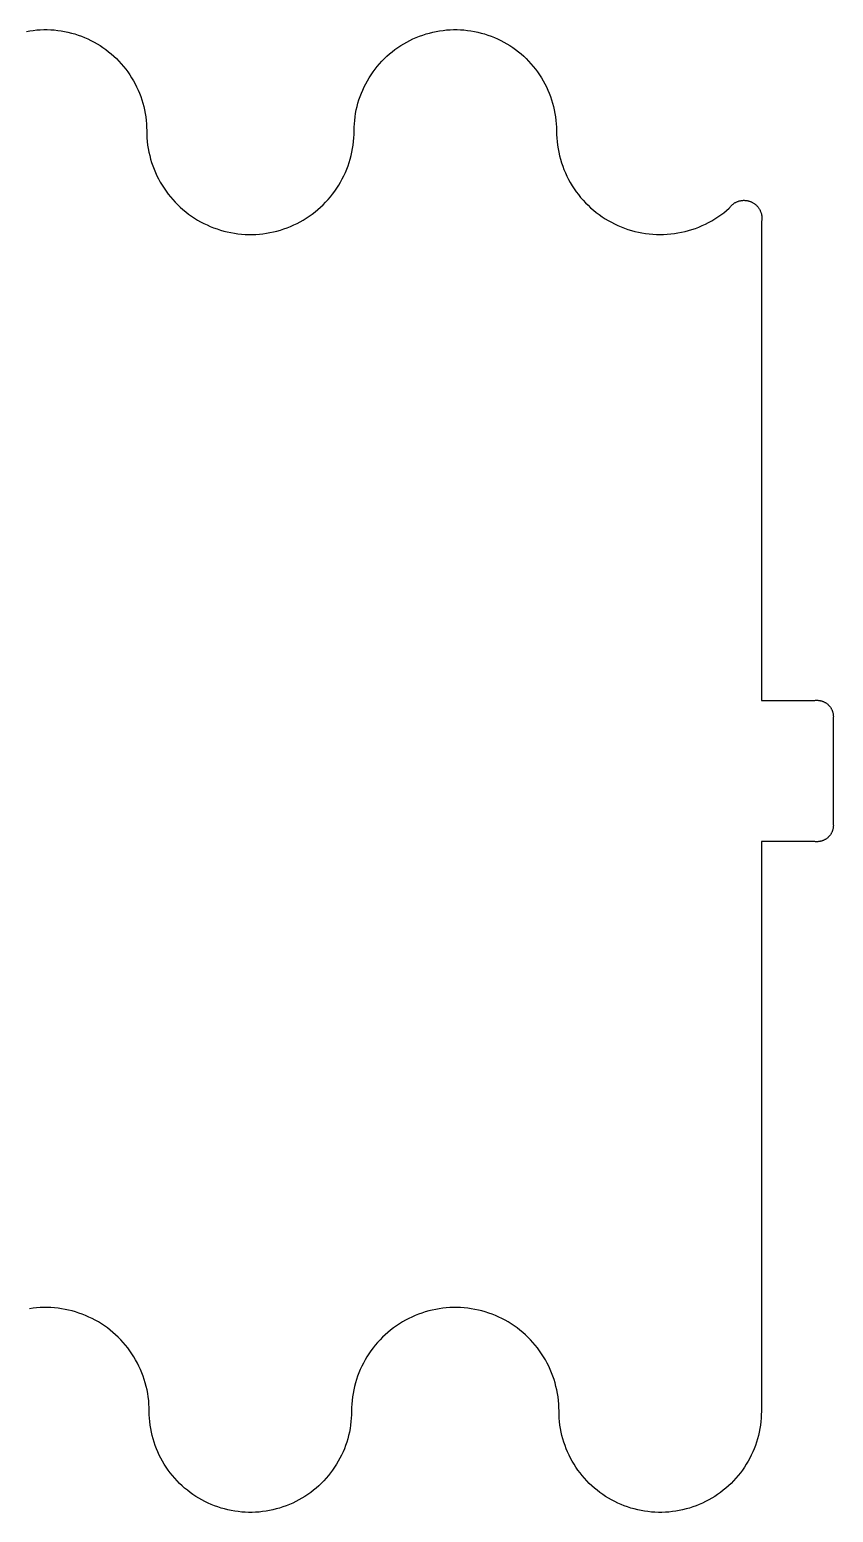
# Model space of a CAD drawing. Header units: millimetres. Extents: x -0.4 to 62.4, y 3.5 to 32.5.
# Drawn here: x 46.69 to 62.38, y 3.53 to 32.47 of the extents above; entities that cross this region are included whole.
import ezdxf

# ---------------------------------------------------------------- set-up
doc = ezdxf.new("R2010")
doc.units = ezdxf.units.MM
doc.layers.add('Layer 01', color=12, linetype='Continuous', true_color=0xc80000)

msp = doc.modelspace()

# ---------------------------------------------------------------- linework, layer by layer
at = {"layer": 'Layer 01'}
for p, q in [((46.627, 32.44, 169), (46.694, 32.451, 169)), ((46.694, 32.451, 169), (46.762, 32.461, 169)), ((46.762, 32.461, 169), (46.83, 32.468, 169)), ((46.83, 32.468, 169), (46.898, 32.472, 169)), ((46.898, 32.472, 169), (46.966, 32.475, 169)), ((46.966, 32.475, 169), (47.034, 32.475, 169)), ((47.034, 32.475, 169), (47.102, 32.472, 169)), ((47.102, 32.472, 169), (47.17, 32.468, 169)), ((47.17, 32.468, 169), (47.238, 32.461, 169)), ((47.238, 32.461, 169), (47.306, 32.451, 169)), ((47.306, 32.451, 169), (47.373, 32.44, 169)), ((47.373, 32.44, 169), (47.439, 32.425, 169)), ((47.439, 32.425, 169), (47.506, 32.409, 169)), ((54.494, 32.409, 169), (54.561, 32.425, 169)), ((54.561, 32.425, 169), (54.627, 32.44, 169)), ((54.627, 32.44, 169), (54.694, 32.451, 169)), ((54.694, 32.451, 169), (54.762, 32.461, 169)), ((54.762, 32.461, 169), (54.83, 32.468, 169)), ((54.83, 32.468, 169), (54.898, 32.472, 169)), ((54.898, 32.472, 169), (54.966, 32.475, 169)), ((54.966, 32.475, 169), (55.034, 32.475, 169)), ((55.034, 32.475, 169), (55.102, 32.472, 169)), ((55.102, 32.472, 169), (55.17, 32.468, 169)), ((55.17, 32.468, 169), (55.238, 32.461, 169)), ((55.238, 32.461, 169), (55.306, 32.451, 169)), ((55.306, 32.451, 169), (55.373, 32.44, 169)), ((55.373, 32.44, 169), (55.439, 32.425, 169)), ((55.439, 32.425, 169), (55.506, 32.409, 169)), ((47.506, 32.409, 169), (47.571, 32.391, 169)), ((47.571, 32.391, 169), (47.636, 32.37, 169)), ((47.636, 32.37, 169), (47.7, 32.347, 169)), ((47.7, 32.347, 169), (47.764, 32.321, 169)), ((47.764, 32.321, 169), (47.826, 32.294, 169)), ((47.826, 32.294, 169), (47.888, 32.264, 169)), ((47.888, 32.264, 169), (47.948, 32.233, 169)), ((47.948, 32.233, 169), (48.007, 32.199, 169)), ((48.007, 32.199, 169), (48.065, 32.163, 169)), ((48.065, 32.163, 169), (48.122, 32.125, 169)), ((53.878, 32.125, 169), (53.935, 32.163, 169)), ((53.935, 32.163, 169), (53.993, 32.199, 169)), ((53.993, 32.199, 169), (54.052, 32.233, 169)), ((54.052, 32.233, 169), (54.112, 32.264, 169)), ((54.112, 32.264, 169), (54.174, 32.294, 169)), ((54.174, 32.294, 169), (54.236, 32.321, 169)), ((54.236, 32.321, 169), (54.3, 32.347, 169)), ((54.3, 32.347, 169), (54.364, 32.37, 169)), ((54.364, 32.37, 169), (54.429, 32.391, 169)), ((54.429, 32.391, 169), (54.494, 32.409, 169)), ((55.506, 32.409, 169), (55.571, 32.391, 169)), ((55.571, 32.391, 169), (55.636, 32.37, 169)), ((55.636, 32.37, 169), (55.7, 32.347, 169)), ((55.7, 32.347, 169), (55.764, 32.321, 169)), ((55.764, 32.321, 169), (55.826, 32.294, 169)), ((55.826, 32.294, 169), (55.888, 32.264, 169)), ((55.888, 32.264, 169), (55.948, 32.233, 169)), ((55.948, 32.233, 169), (56.007, 32.199, 169)), ((56.007, 32.199, 169), (56.065, 32.163, 169)), ((56.065, 32.163, 169), (56.122, 32.125, 169)), ((48.122, 32.125, 169), (48.177, 32.086, 169)), ((48.177, 32.086, 169), (48.231, 32.044, 169)), ((48.231, 32.044, 169), (48.284, 32.001, 169)), ((48.284, 32.001, 169), (48.335, 31.955, 169)), ((48.335, 31.955, 169), (48.384, 31.909, 169)), ((48.384, 31.909, 169), (48.432, 31.86, 169)), ((48.432, 31.86, 169), (48.478, 31.81, 169)), ((53.522, 31.81, 169), (53.568, 31.86, 169)), ((53.568, 31.86, 169), (53.616, 31.909, 169)), ((53.616, 31.909, 169), (53.665, 31.955, 169)), ((53.665, 31.955, 169), (53.716, 32.001, 169)), ((53.716, 32.001, 169), (53.769, 32.044, 169)), ((53.769, 32.044, 169), (53.823, 32.086, 169)), ((53.823, 32.086, 169), (53.878, 32.125, 169)), ((56.122, 32.125, 169), (56.177, 32.086, 169)), ((56.177, 32.086, 169), (56.231, 32.044, 169)), ((56.231, 32.044, 169), (56.284, 32.001, 169)), ((56.284, 32.001, 169), (56.335, 31.955, 169)), ((56.335, 31.955, 169), (56.384, 31.909, 169)), ((56.384, 31.909, 169), (56.432, 31.86, 169)), ((56.432, 31.86, 169), (56.478, 31.81, 169)), ((48.478, 31.81, 169), (48.523, 31.758, 169)), ((48.523, 31.758, 169), (48.565, 31.705, 169)), ((48.565, 31.705, 169), (48.606, 31.65, 169)), ((48.606, 31.65, 169), (48.645, 31.594, 169)), ((48.645, 31.594, 169), (48.681, 31.536, 169)), ((53.319, 31.536, 169), (53.355, 31.594, 169)), ((53.355, 31.594, 169), (53.394, 31.65, 169)), ((53.394, 31.65, 169), (53.435, 31.705, 169)), ((53.435, 31.705, 169), (53.477, 31.758, 169)), ((53.477, 31.758, 169), (53.522, 31.81, 169)), ((56.478, 31.81, 169), (56.523, 31.758, 169)), ((56.523, 31.758, 169), (56.565, 31.705, 169)), ((56.565, 31.705, 169), (56.606, 31.65, 169)), ((56.606, 31.65, 169), (56.645, 31.594, 169)), ((56.645, 31.594, 169), (56.681, 31.536, 169)), ((48.681, 31.536, 169), (48.716, 31.478, 169)), ((48.716, 31.478, 169), (48.749, 31.418, 169)), ((48.749, 31.418, 169), (48.779, 31.357, 169)), ((48.779, 31.357, 169), (48.808, 31.295, 169)), ((48.808, 31.295, 169), (48.834, 31.232, 169)), ((53.166, 31.232, 169), (53.192, 31.295, 169)), ((53.192, 31.295, 169), (53.221, 31.357, 169)), ((53.221, 31.357, 169), (53.251, 31.418, 169)), ((53.251, 31.418, 169), (53.284, 31.478, 169)), ((53.284, 31.478, 169), (53.319, 31.536, 169)), ((56.681, 31.536, 169), (56.716, 31.478, 169)), ((56.716, 31.478, 169), (56.749, 31.418, 169)), ((56.749, 31.418, 169), (56.779, 31.357, 169)), ((56.779, 31.357, 169), (56.808, 31.295, 169)), ((56.808, 31.295, 169), (56.834, 31.232, 169)), ((48.834, 31.232, 169), (48.858, 31.168, 169)), ((48.858, 31.168, 169), (48.88, 31.104, 169)), ((48.88, 31.104, 169), (48.9, 31.039, 169)), ((48.9, 31.039, 169), (48.918, 30.973, 169)), ((53.082, 30.973, 169), (53.1, 31.039, 169)), ((53.1, 31.039, 169), (53.12, 31.104, 169)), ((53.12, 31.104, 169), (53.142, 31.168, 169)), ((53.142, 31.168, 169), (53.166, 31.232, 169)), ((56.834, 31.232, 169), (56.858, 31.168, 169)), ((56.858, 31.168, 169), (56.88, 31.104, 169)), ((56.88, 31.104, 169), (56.9, 31.039, 169)), ((56.9, 31.039, 169), (56.918, 30.973, 169)), ((48.918, 30.973, 169), (48.933, 30.906, 169)), ((48.933, 30.906, 169), (48.946, 30.839, 169)), ((48.946, 30.839, 169), (48.956, 30.772, 169)), ((48.956, 30.772, 169), (48.964, 30.704, 169)), ((48.964, 30.704, 169), (48.97, 30.636, 169)), ((53.03, 30.636, 169), (53.036, 30.704, 169)), ((53.036, 30.704, 169), (53.044, 30.772, 169)), ((53.044, 30.772, 169), (53.054, 30.839, 169)), ((53.054, 30.839, 169), (53.067, 30.906, 169)), ((53.067, 30.906, 169), (53.082, 30.973, 169)), ((56.918, 30.973, 169), (56.933, 30.906, 169)), ((56.933, 30.906, 169), (56.946, 30.839, 169)), ((56.946, 30.839, 169), (56.956, 30.772, 169)), ((56.956, 30.772, 169), (56.964, 30.704, 169)), ((56.964, 30.704, 169), (56.97, 30.636, 169)), ((48.97, 30.636, 169), (48.974, 30.568, 169)), ((48.974, 30.568, 169), (48.975, 30.5, 169)), ((48.975, 30.5, 169), (48.976, 30.43, 169)), ((48.976, 30.43, 169), (48.98, 30.36, 169)), ((53.02, 30.36, 169), (53.024, 30.43, 169)), ((53.024, 30.43, 169), (53.025, 30.5, 169)), ((53.025, 30.5, 169), (53.026, 30.568, 169)), ((53.026, 30.568, 169), (53.03, 30.636, 169)), ((56.97, 30.636, 169), (56.974, 30.568, 169)), ((56.974, 30.568, 169), (56.975, 30.5, 169)), ((56.975, 30.5, 169), (56.976, 30.429, 169)), ((56.976, 30.429, 169), (56.98, 30.359, 169)), ((48.98, 30.36, 169), (48.986, 30.291, 169)), ((48.986, 30.291, 169), (48.994, 30.221, 169)), ((48.994, 30.221, 169), (49.005, 30.152, 169)), ((49.005, 30.152, 169), (49.018, 30.084, 169)), ((52.982, 30.084, 169), (52.995, 30.152, 169)), ((52.995, 30.152, 169), (53.006, 30.221, 169)), ((53.006, 30.221, 169), (53.014, 30.291, 169)), ((53.014, 30.291, 169), (53.02, 30.36, 169)), ((56.98, 30.359, 169), (56.986, 30.289, 169)), ((56.986, 30.289, 169), (56.995, 30.219, 169)), ((56.995, 30.219, 169), (57.006, 30.149, 169)), ((57.006, 30.149, 169), (57.019, 30.08, 169)), ((49.018, 30.084, 169), (49.034, 30.015, 169)), ((49.034, 30.015, 169), (49.052, 29.948, 169)), ((49.052, 29.948, 169), (49.072, 29.881, 169)), ((49.072, 29.881, 169), (49.094, 29.815, 169)), ((52.906, 29.815, 169), (52.928, 29.881, 169)), ((52.928, 29.881, 169), (52.948, 29.948, 169)), ((52.948, 29.948, 169), (52.966, 30.015, 169)), ((52.966, 30.015, 169), (52.982, 30.084, 169)), ((57.019, 30.08, 169), (57.035, 30.011, 169)), ((57.035, 30.011, 169), (57.053, 29.943, 169)), ((57.053, 29.943, 169), (57.074, 29.875, 169)), ((57.074, 29.875, 169), (57.097, 29.808, 169)), ((49.094, 29.815, 169), (49.119, 29.749, 169)), ((49.119, 29.749, 169), (49.146, 29.685, 169)), ((49.146, 29.685, 169), (49.176, 29.621, 169)), ((49.176, 29.621, 169), (49.207, 29.559, 169)), ((49.207, 29.559, 169), (49.241, 29.498, 169)), ((52.759, 29.498, 169), (52.793, 29.559, 169)), ((52.793, 29.559, 169), (52.824, 29.621, 169)), ((52.824, 29.621, 169), (52.854, 29.685, 169)), ((52.854, 29.685, 169), (52.881, 29.749, 169)), ((52.881, 29.749, 169), (52.906, 29.815, 169)), ((57.097, 29.808, 169), (57.122, 29.742, 169)), ((57.122, 29.742, 169), (57.15, 29.677, 169)), ((57.15, 29.677, 169), (57.179, 29.613, 169)), ((57.179, 29.613, 169), (57.211, 29.551, 169)), ((57.211, 29.551, 169), (57.246, 29.489, 169)), ((49.241, 29.498, 169), (49.276, 29.437, 169)), ((49.276, 29.437, 169), (49.314, 29.379, 169)), ((49.314, 29.379, 169), (49.354, 29.321, 169)), ((49.354, 29.321, 169), (49.395, 29.265, 169)), ((49.395, 29.265, 169), (49.439, 29.21, 169)), ((52.561, 29.21, 169), (52.605, 29.265, 169)), ((52.605, 29.265, 169), (52.646, 29.321, 169)), ((52.646, 29.321, 169), (52.686, 29.379, 169)), ((52.686, 29.379, 169), (52.724, 29.437, 169)), ((52.724, 29.437, 169), (52.759, 29.498, 169)), ((57.246, 29.489, 169), (57.282, 29.428, 169)), ((57.282, 29.428, 169), (57.32, 29.369, 169)), ((57.32, 29.369, 169), (57.361, 29.311, 169)), ((57.361, 29.311, 169), (57.403, 29.255, 169)), ((57.403, 29.255, 169), (57.447, 29.2, 169)), ((49.439, 29.21, 169), (49.484, 29.157, 169)), ((49.484, 29.157, 169), (49.532, 29.106, 169)), ((49.532, 29.106, 169), (49.581, 29.056, 169)), ((49.581, 29.056, 169), (49.631, 29.008, 169)), ((49.631, 29.008, 169), (49.684, 28.961, 169)), ((49.684, 28.961, 169), (49.737, 28.917, 169)), ((52.263, 28.917, 169), (52.316, 28.961, 169)), ((52.316, 28.961, 169), (52.369, 29.008, 169)), ((52.369, 29.008, 169), (52.419, 29.056, 169)), ((52.419, 29.056, 169), (52.468, 29.106, 169)), ((52.468, 29.106, 169), (52.516, 29.157, 169)), ((52.516, 29.157, 169), (52.561, 29.21, 169)), ((57.447, 29.2, 169), (57.494, 29.147, 169)), ((57.494, 29.147, 169), (57.542, 29.095, 169)), ((57.542, 29.095, 169), (57.592, 29.045, 169)), ((57.592, 29.045, 169), (57.643, 28.997, 169)), ((57.643, 28.997, 169), (57.696, 28.95, 169)), ((57.696, 28.95, 169), (57.751, 28.906, 169)), ((60.297, 28.945, 169), (60.35, 28.991, 169)), ((60.35, 28.991, 169), (60.357, 29.001, 169)), ((60.357, 29.001, 169), (60.364, 29.01, 169)), ((60.364, 29.01, 169), (60.372, 29.02, 169)), ((60.372, 29.02, 169), (60.38, 29.029, 169)), ((60.38, 29.029, 169), (60.388, 29.038, 169)), ((60.388, 29.038, 169), (60.397, 29.046, 169)), ((60.397, 29.046, 169), (60.406, 29.054, 169)), ((60.406, 29.054, 169), (60.415, 29.062, 169)), ((60.415, 29.062, 169), (60.424, 29.07, 169)), ((60.424, 29.07, 169), (60.434, 29.077, 169)), ((60.434, 29.077, 169), (60.444, 29.084, 169)), ((60.444, 29.084, 169), (60.454, 29.091, 169)), ((60.454, 29.091, 169), (60.465, 29.097, 169)), ((60.465, 29.097, 169), (60.475, 29.103, 169)), ((60.475, 29.103, 169), (60.486, 29.108, 169)), ((60.486, 29.108, 169), (60.497, 29.113, 169)), ((60.497, 29.113, 169), (60.508, 29.118, 169)), ((60.508, 29.118, 169), (60.52, 29.122, 169)), ((60.52, 29.122, 169), (60.531, 29.126, 169)), ((60.531, 29.126, 169), (60.543, 29.13, 169)), ((60.543, 29.13, 169), (60.554, 29.133, 169)), ((60.554, 29.133, 169), (60.566, 29.135, 169)), ((60.566, 29.135, 169), (60.578, 29.138, 169)), ((60.578, 29.138, 169), (60.59, 29.139, 169)), ((60.59, 29.139, 169), (60.602, 29.141, 169)), ((60.602, 29.141, 169), (60.614, 29.142, 169)), ((60.614, 29.142, 169), (60.626, 29.143, 169)), ((60.626, 29.143, 169), (60.638, 29.143, 169)), ((60.638, 29.143, 169), (60.65, 29.142, 169)), ((60.65, 29.142, 169), (60.663, 29.142, 169)), ((60.663, 29.142, 169), (60.675, 29.141, 169)), ((60.675, 29.141, 169), (60.687, 29.139, 169)), ((60.687, 29.139, 169), (60.699, 29.137, 169)), ((60.699, 29.137, 169), (60.71, 29.135, 169)), ((60.71, 29.135, 169), (60.722, 29.132, 169)), ((60.722, 29.132, 169), (60.734, 29.129, 169)), ((60.734, 29.129, 169), (60.746, 29.125, 169)), ((60.746, 29.125, 169), (60.757, 29.122, 169)), ((60.757, 29.122, 169), (60.768, 29.117, 169)), ((60.768, 29.117, 169), (60.779, 29.112, 169)), ((60.779, 29.112, 169), (60.79, 29.107, 169)), ((60.79, 29.107, 169), (60.801, 29.102, 169)), ((60.801, 29.102, 169), (60.812, 29.096, 169)), ((60.812, 29.096, 169), (60.822, 29.09, 169)), ((60.822, 29.09, 169), (60.832, 29.083, 169)), ((60.832, 29.083, 169), (60.842, 29.076, 169)), ((60.842, 29.076, 169), (60.852, 29.069, 169)), ((60.852, 29.069, 169), (60.861, 29.061, 169)), ((60.861, 29.061, 169), (60.87, 29.053, 169)), ((60.87, 29.053, 169), (60.879, 29.045, 169)), ((60.879, 29.045, 169), (60.888, 29.036, 169)), ((60.888, 29.036, 169), (60.896, 29.027, 169)), ((60.896, 29.027, 169), (60.904, 29.018, 169)), ((60.904, 29.018, 169), (60.912, 29.009, 169)), ((60.912, 29.009, 169), (60.919, 28.999, 169)), ((60.919, 28.999, 169), (60.926, 28.989, 169)), ((60.926, 28.989, 169), (60.932, 28.979, 169)), ((60.932, 28.979, 169), (60.939, 28.969, 169)), ((60.939, 28.969, 169), (60.945, 28.958, 169)), ((60.945, 28.958, 169), (60.95, 28.947, 169)), ((49.737, 28.917, 169), (49.793, 28.874, 169)), ((49.793, 28.874, 169), (49.85, 28.833, 169)), ((49.85, 28.833, 169), (49.908, 28.795, 169)), ((49.908, 28.795, 169), (49.967, 28.758, 169)), ((49.967, 28.758, 169), (50.028, 28.723, 169)), ((50.028, 28.723, 169), (50.09, 28.691, 169)), ((50.09, 28.691, 169), (50.153, 28.661, 169)), ((50.153, 28.661, 169), (50.217, 28.633, 169)), ((51.783, 28.633, 169), (51.847, 28.661, 169)), ((51.847, 28.661, 169), (51.91, 28.691, 169)), ((51.91, 28.691, 169), (51.972, 28.723, 169)), ((51.972, 28.723, 169), (52.033, 28.758, 169)), ((52.033, 28.758, 169), (52.092, 28.795, 169)), ((52.092, 28.795, 169), (52.15, 28.833, 169)), ((52.15, 28.833, 169), (52.207, 28.874, 169)), ((52.207, 28.874, 169), (52.263, 28.917, 169)), ((57.751, 28.906, 169), (57.808, 28.863, 169)), ((57.808, 28.863, 169), (57.865, 28.823, 169)), ((57.865, 28.823, 169), (57.924, 28.784, 169)), ((57.924, 28.784, 169), (57.985, 28.748, 169)), ((57.985, 28.748, 169), (58.047, 28.714, 169)), ((58.047, 28.714, 169), (58.109, 28.681, 169)), ((58.109, 28.681, 169), (58.173, 28.651, 169)), ((59.818, 28.648, 169), (59.882, 28.677, 169)), ((59.882, 28.677, 169), (59.945, 28.709, 169)), ((59.945, 28.709, 169), (60.007, 28.743, 169)), ((60.007, 28.743, 169), (60.068, 28.779, 169)), ((60.068, 28.779, 169), (60.127, 28.818, 169)), ((60.127, 28.818, 169), (60.185, 28.858, 169)), ((60.185, 28.858, 169), (60.242, 28.9, 169)), ((60.242, 28.9, 169), (60.297, 28.945, 169)), ((60.95, 28.947, 169), (60.955, 28.936, 169)), ((60.955, 28.936, 169), (60.96, 28.925, 169)), ((60.96, 28.925, 169), (60.964, 28.914, 169)), ((60.964, 28.914, 169), (60.968, 28.902, 169)), ((60.968, 28.902, 169), (60.972, 28.891, 169)), ((60.972, 28.891, 169), (60.975, 28.879, 169)), ((60.975, 28.879, 169), (60.978, 28.867, 169)), ((60.978, 28.723, 169), (60.975, 28.711, 169)), ((60.975, 28.711, 169), (60.975, 19.375, 169)), ((60.978, 28.867, 169), (60.98, 28.855, 169)), ((60.98, 28.735, 169), (60.978, 28.723, 169)), ((60.98, 28.855, 169), (60.982, 28.843, 169)), ((60.982, 28.747, 169), (60.98, 28.735, 169)), ((60.982, 28.843, 169), (60.983, 28.831, 169)), ((60.983, 28.759, 169), (60.982, 28.747, 169)), ((60.983, 28.831, 169), (60.984, 28.819, 169)), ((60.984, 28.771, 169), (60.983, 28.759, 169)), ((60.984, 28.819, 169), (60.985, 28.807, 169)), ((60.985, 28.783, 169), (60.984, 28.771, 169)), ((60.985, 28.807, 169), (60.985, 28.795, 169)), ((60.985, 28.795, 169), (60.985, 28.783, 169)), ((50.217, 28.633, 169), (50.282, 28.607, 169)), ((50.282, 28.607, 169), (50.348, 28.583, 169)), ((50.348, 28.583, 169), (50.414, 28.562, 169)), ((50.414, 28.562, 169), (50.482, 28.543, 169)), ((50.482, 28.543, 169), (50.549, 28.526, 169)), ((50.549, 28.526, 169), (50.618, 28.511, 169)), ((50.618, 28.511, 169), (50.687, 28.499, 169)), ((50.687, 28.499, 169), (50.756, 28.49, 169)), ((50.756, 28.49, 169), (50.825, 28.483, 169)), ((50.825, 28.483, 169), (50.895, 28.478, 169)), ((50.895, 28.478, 169), (50.965, 28.475, 169)), ((50.965, 28.475, 169), (51.035, 28.475, 169)), ((51.035, 28.475, 169), (51.105, 28.478, 169)), ((51.105, 28.478, 169), (51.175, 28.483, 169)), ((51.175, 28.483, 169), (51.244, 28.49, 169)), ((51.244, 28.49, 169), (51.313, 28.499, 169)), ((51.313, 28.499, 169), (51.382, 28.511, 169)), ((51.382, 28.511, 169), (51.451, 28.526, 169)), ((51.451, 28.526, 169), (51.518, 28.543, 169)), ((51.518, 28.543, 169), (51.586, 28.562, 169)), ((51.586, 28.562, 169), (51.652, 28.583, 169)), ((51.652, 28.583, 169), (51.718, 28.607, 169)), ((51.718, 28.607, 169), (51.783, 28.633, 169)), ((58.173, 28.651, 169), (58.238, 28.624, 169)), ((58.238, 28.624, 169), (58.304, 28.598, 169)), ((58.304, 28.598, 169), (58.371, 28.575, 169)), ((58.371, 28.575, 169), (58.438, 28.554, 169)), ((58.438, 28.554, 169), (58.506, 28.536, 169)), ((58.506, 28.536, 169), (58.575, 28.52, 169)), ((58.575, 28.52, 169), (58.644, 28.506, 169)), ((58.644, 28.506, 169), (58.714, 28.495, 169)), ((58.714, 28.495, 169), (58.784, 28.487, 169)), ((58.784, 28.487, 169), (58.854, 28.48, 169)), ((58.854, 28.48, 169), (58.925, 28.476, 169)), ((58.925, 28.476, 169), (58.995, 28.475, 169)), ((58.995, 28.475, 169), (59.066, 28.476, 169)), ((59.066, 28.476, 169), (59.136, 28.48, 169)), ((59.136, 28.48, 169), (59.207, 28.486, 169)), ((59.207, 28.486, 169), (59.277, 28.494, 169)), ((59.277, 28.494, 169), (59.347, 28.505, 169)), ((59.347, 28.505, 169), (59.416, 28.518, 169)), ((59.416, 28.518, 169), (59.485, 28.534, 169)), ((59.485, 28.534, 169), (59.553, 28.552, 169)), ((59.553, 28.552, 169), (59.621, 28.572, 169)), ((59.621, 28.572, 169), (59.687, 28.595, 169)), ((59.687, 28.595, 169), (59.753, 28.62, 169)), ((59.753, 28.62, 169), (59.818, 28.648, 169)), ((60.975, 19.375, 169), (62, 19.375, 169)), ((62, 19.375, 169), (62.011, 19.377, 169)), ((62.011, 19.377, 169), (62.022, 19.378, 169)), ((62.022, 19.378, 169), (62.033, 19.38, 169)), ((62.033, 19.38, 169), (62.044, 19.38, 169)), ((62.044, 19.38, 169), (62.055, 19.381, 169)), ((62.055, 19.381, 169), (62.067, 19.381, 169)), ((62.067, 19.381, 169), (62.078, 19.38, 169)), ((62.078, 19.38, 169), (62.089, 19.379, 169)), ((62.089, 19.379, 169), (62.1, 19.378, 169)), ((62.1, 19.378, 169), (62.111, 19.377, 169)), ((62.111, 19.377, 169), (62.122, 19.375, 169)), ((62.122, 19.375, 169), (62.133, 19.372, 169)), ((62.133, 19.372, 169), (62.144, 19.37, 169)), ((62.144, 19.37, 169), (62.154, 19.367, 169)), ((62.154, 19.367, 169), (62.165, 19.363, 169)), ((62.165, 19.363, 169), (62.176, 19.359, 169)), ((62.176, 19.359, 169), (62.186, 19.355, 169)), ((62.186, 19.355, 169), (62.196, 19.351, 169)), ((62.196, 19.351, 169), (62.206, 19.346, 169)), ((62.206, 19.346, 169), (62.216, 19.34, 169)), ((62.216, 19.34, 169), (62.226, 19.335, 169)), ((62.226, 19.335, 169), (62.235, 19.329, 169)), ((62.235, 19.329, 169), (62.244, 19.323, 169)), ((62.244, 19.323, 169), (62.253, 19.316, 169)), ((62.253, 19.316, 169), (62.262, 19.309, 169)), ((62.262, 19.309, 169), (62.271, 19.302, 169)), ((62.271, 19.302, 169), (62.279, 19.295, 169)), ((62.279, 19.295, 169), (62.287, 19.287, 169)), ((62.287, 19.287, 169), (62.295, 19.279, 169)), ((62.295, 19.279, 169), (62.302, 19.271, 169)), ((62.302, 19.271, 169), (62.309, 19.262, 169)), ((62.309, 19.262, 169), (62.316, 19.253, 169)), ((62.316, 19.253, 169), (62.323, 19.244, 169)), ((62.323, 19.244, 169), (62.329, 19.235, 169)), ((62.329, 19.235, 169), (62.335, 19.226, 169)), ((62.335, 19.226, 169), (62.34, 19.216, 169)), ((62.34, 19.216, 169), (62.346, 19.206, 169)), ((62.346, 19.206, 169), (62.351, 19.196, 169)), ((62.351, 19.196, 169), (62.355, 19.186, 169)), ((62.355, 19.186, 169), (62.359, 19.176, 169)), ((62.359, 19.176, 169), (62.363, 19.165, 169)), ((62.363, 19.165, 169), (62.367, 19.154, 169)), ((62.367, 19.154, 169), (62.37, 19.144, 169)), ((62.37, 19.144, 169), (62.372, 19.133, 169)), ((62.372, 19.133, 169), (62.375, 19.122, 169)), ((62.375, 19.122, 169), (62.377, 19.111, 169)), ((62.377, 19.111, 169), (62.378, 19.1, 169)), ((62.377, 19.011, 169), (62.375, 19, 169)), ((62.375, 19, 169), (62.375, 17, 169)), ((62.378, 19.022, 169), (62.377, 19.011, 169)), ((62.378, 19.1, 169), (62.379, 19.089, 169)), ((62.38, 19.033, 169), (62.378, 19.022, 169)), ((62.379, 19.089, 169), (62.38, 19.078, 169)), ((62.38, 19.078, 169), (62.381, 19.067, 169)), ((62.381, 19.055, 169), (62.38, 19.044, 169)), ((62.38, 19.044, 169), (62.38, 19.033, 169)), ((62.381, 19.067, 169), (62.381, 19.055, 169)), ((62.346, 16.794, 169), (62.34, 16.784, 169)), ((62.351, 16.804, 169), (62.346, 16.794, 169)), ((62.355, 16.814, 169), (62.351, 16.804, 169)), ((62.359, 16.824, 169), (62.355, 16.814, 169)), ((62.363, 16.835, 169), (62.359, 16.824, 169)), ((62.367, 16.846, 169), (62.363, 16.835, 169)), ((62.37, 16.856, 169), (62.367, 16.846, 169)), ((62.372, 16.867, 169), (62.37, 16.856, 169)), ((62.375, 16.878, 169), (62.372, 16.867, 169)), ((62.375, 17, 169), (62.377, 16.989, 169)), ((62.377, 16.889, 169), (62.375, 16.878, 169)), ((62.377, 16.989, 169), (62.378, 16.978, 169)), ((62.378, 16.9, 169), (62.377, 16.889, 169)), ((62.378, 16.978, 169), (62.38, 16.967, 169)), ((62.379, 16.911, 169), (62.378, 16.9, 169)), ((62.38, 16.922, 169), (62.379, 16.911, 169)), ((62.38, 16.967, 169), (62.38, 16.956, 169)), ((62.38, 16.956, 169), (62.381, 16.945, 169)), ((62.381, 16.933, 169), (62.38, 16.922, 169)), ((62.381, 16.945, 169), (62.381, 16.933, 169)), ((62, 16.625, 169), (60.975, 16.625, 169)), ((60.975, 16.625, 169), (60.975, 5.5, 169)), ((62.011, 16.623, 169), (62, 16.625, 169)), ((62.022, 16.622, 169), (62.011, 16.623, 169)), ((62.033, 16.62, 169), (62.022, 16.622, 169)), ((62.044, 16.62, 169), (62.033, 16.62, 169)), ((62.055, 16.619, 169), (62.044, 16.62, 169)), ((62.067, 16.619, 169), (62.055, 16.619, 169)), ((62.078, 16.62, 169), (62.067, 16.619, 169)), ((62.089, 16.621, 169), (62.078, 16.62, 169)), ((62.1, 16.622, 169), (62.089, 16.621, 169)), ((62.111, 16.623, 169), (62.1, 16.622, 169)), ((62.122, 16.625, 169), (62.111, 16.623, 169)), ((62.133, 16.628, 169), (62.122, 16.625, 169)), ((62.144, 16.63, 169), (62.133, 16.628, 169)), ((62.154, 16.633, 169), (62.144, 16.63, 169)), ((62.165, 16.637, 169), (62.154, 16.633, 169)), ((62.176, 16.641, 169), (62.165, 16.637, 169)), ((62.186, 16.645, 169), (62.176, 16.641, 169)), ((62.196, 16.649, 169), (62.186, 16.645, 169)), ((62.206, 16.654, 169), (62.196, 16.649, 169)), ((62.216, 16.66, 169), (62.206, 16.654, 169)), ((62.226, 16.665, 169), (62.216, 16.66, 169)), ((62.235, 16.671, 169), (62.226, 16.665, 169)), ((62.244, 16.677, 169), (62.235, 16.671, 169)), ((62.253, 16.684, 169), (62.244, 16.677, 169)), ((62.262, 16.691, 169), (62.253, 16.684, 169)), ((62.271, 16.698, 169), (62.262, 16.691, 169)), ((62.279, 16.705, 169), (62.271, 16.698, 169)), ((62.287, 16.713, 169), (62.279, 16.705, 169)), ((62.295, 16.721, 169), (62.287, 16.713, 169)), ((62.302, 16.729, 169), (62.295, 16.721, 169)), ((62.309, 16.738, 169), (62.302, 16.729, 169)), ((62.316, 16.747, 169), (62.309, 16.738, 169)), ((62.323, 16.756, 169), (62.316, 16.747, 169)), ((62.329, 16.765, 169), (62.323, 16.756, 169)), ((62.335, 16.774, 169), (62.329, 16.765, 169)), ((62.34, 16.784, 169), (62.335, 16.774, 169)), ((46.756, 7.51, 169), (46.687, 7.501, 169)), ((46.825, 7.517, 169), (46.756, 7.51, 169)), ((46.895, 7.522, 169), (46.825, 7.517, 169)), ((46.965, 7.525, 169), (46.895, 7.522, 169)), ((47.035, 7.525, 169), (46.965, 7.525, 169)), ((47.105, 7.522, 169), (47.035, 7.525, 169)), ((47.175, 7.517, 169), (47.105, 7.522, 169)), ((47.244, 7.51, 169), (47.175, 7.517, 169)), ((47.313, 7.501, 169), (47.244, 7.51, 169)), ((47.382, 7.489, 169), (47.313, 7.501, 169)), ((47.451, 7.474, 169), (47.382, 7.489, 169)), ((47.518, 7.457, 169), (47.451, 7.474, 169)), ((47.586, 7.438, 169), (47.518, 7.457, 169)), ((47.652, 7.417, 169), (47.586, 7.438, 169)), ((47.718, 7.393, 169), (47.652, 7.417, 169)), ((47.783, 7.367, 169), (47.718, 7.393, 169)), ((47.847, 7.339, 169), (47.783, 7.367, 169)), ((47.91, 7.309, 169), (47.847, 7.339, 169)), ((47.972, 7.277, 169), (47.91, 7.309, 169)), ((48.033, 7.242, 169), (47.972, 7.277, 169)), ((48.092, 7.205, 169), (48.033, 7.242, 169)), ((53.967, 7.242, 169), (53.908, 7.205, 169)), ((54.028, 7.277, 169), (53.967, 7.242, 169)), ((54.09, 7.309, 169), (54.028, 7.277, 169)), ((54.153, 7.339, 169), (54.09, 7.309, 169)), ((54.217, 7.367, 169), (54.153, 7.339, 169)), ((54.282, 7.393, 169), (54.217, 7.367, 169)), ((54.348, 7.417, 169), (54.282, 7.393, 169)), ((54.414, 7.438, 169), (54.348, 7.417, 169)), ((54.482, 7.457, 169), (54.414, 7.438, 169)), ((54.549, 7.474, 169), (54.482, 7.457, 169)), ((54.618, 7.489, 169), (54.549, 7.474, 169)), ((54.687, 7.501, 169), (54.618, 7.489, 169)), ((54.756, 7.51, 169), (54.687, 7.501, 169)), ((54.825, 7.517, 169), (54.756, 7.51, 169)), ((54.895, 7.522, 169), (54.825, 7.517, 169)), ((54.965, 7.525, 169), (54.895, 7.522, 169)), ((55.035, 7.525, 169), (54.965, 7.525, 169)), ((55.105, 7.522, 169), (55.035, 7.525, 169)), ((55.175, 7.517, 169), (55.105, 7.522, 169)), ((55.244, 7.51, 169), (55.175, 7.517, 169)), ((55.313, 7.501, 169), (55.244, 7.51, 169)), ((55.382, 7.489, 169), (55.313, 7.501, 169)), ((55.451, 7.474, 169), (55.382, 7.489, 169)), ((55.518, 7.457, 169), (55.451, 7.474, 169)), ((55.586, 7.438, 169), (55.518, 7.457, 169)), ((55.652, 7.417, 169), (55.586, 7.438, 169)), ((55.718, 7.393, 169), (55.652, 7.417, 169)), ((55.783, 7.367, 169), (55.718, 7.393, 169)), ((55.847, 7.339, 169), (55.783, 7.367, 169)), ((55.91, 7.309, 169), (55.847, 7.339, 169)), ((55.972, 7.277, 169), (55.91, 7.309, 169)), ((56.033, 7.242, 169), (55.972, 7.277, 169)), ((56.092, 7.205, 169), (56.033, 7.242, 169)), ((48.15, 7.167, 169), (48.092, 7.205, 169)), ((48.207, 7.126, 169), (48.15, 7.167, 169)), ((48.263, 7.083, 169), (48.207, 7.126, 169)), ((48.316, 7.039, 169), (48.263, 7.083, 169)), ((48.369, 6.992, 169), (48.316, 7.039, 169)), ((48.419, 6.944, 169), (48.369, 6.992, 169)), ((53.631, 6.992, 169), (53.581, 6.944, 169)), ((53.684, 7.039, 169), (53.631, 6.992, 169)), ((53.737, 7.083, 169), (53.684, 7.039, 169)), ((53.793, 7.126, 169), (53.737, 7.083, 169)), ((53.85, 7.167, 169), (53.793, 7.126, 169)), ((53.908, 7.205, 169), (53.85, 7.167, 169)), ((56.15, 7.167, 169), (56.092, 7.205, 169)), ((56.207, 7.126, 169), (56.15, 7.167, 169)), ((56.263, 7.083, 169), (56.207, 7.126, 169)), ((56.316, 7.039, 169), (56.263, 7.083, 169)), ((56.369, 6.992, 169), (56.316, 7.039, 169)), ((56.419, 6.944, 169), (56.369, 6.992, 169)), ((48.468, 6.894, 169), (48.419, 6.944, 169)), ((48.516, 6.843, 169), (48.468, 6.894, 169)), ((48.561, 6.79, 169), (48.516, 6.843, 169)), ((48.605, 6.735, 169), (48.561, 6.79, 169)), ((48.646, 6.679, 169), (48.605, 6.735, 169)), ((48.686, 6.621, 169), (48.646, 6.679, 169)), ((53.354, 6.679, 169), (53.314, 6.621, 169)), ((53.395, 6.735, 169), (53.354, 6.679, 169)), ((53.439, 6.79, 169), (53.395, 6.735, 169)), ((53.484, 6.843, 169), (53.439, 6.79, 169)), ((53.532, 6.894, 169), (53.484, 6.843, 169)), ((53.581, 6.944, 169), (53.532, 6.894, 169)), ((56.468, 6.894, 169), (56.419, 6.944, 169)), ((56.516, 6.843, 169), (56.468, 6.894, 169)), ((56.561, 6.79, 169), (56.516, 6.843, 169)), ((56.605, 6.735, 169), (56.561, 6.79, 169)), ((56.646, 6.679, 169), (56.605, 6.735, 169)), ((56.686, 6.621, 169), (56.646, 6.679, 169)), ((48.724, 6.563, 169), (48.686, 6.621, 169)), ((48.759, 6.502, 169), (48.724, 6.563, 169)), ((48.793, 6.441, 169), (48.759, 6.502, 169)), ((48.824, 6.379, 169), (48.793, 6.441, 169)), ((48.854, 6.315, 169), (48.824, 6.379, 169)), ((53.176, 6.379, 169), (53.146, 6.315, 169)), ((53.207, 6.441, 169), (53.176, 6.379, 169)), ((53.241, 6.502, 169), (53.207, 6.441, 169)), ((53.276, 6.563, 169), (53.241, 6.502, 169)), ((53.314, 6.621, 169), (53.276, 6.563, 169)), ((56.724, 6.563, 169), (56.686, 6.621, 169)), ((56.759, 6.502, 169), (56.724, 6.563, 169)), ((56.793, 6.441, 169), (56.759, 6.502, 169)), ((56.824, 6.379, 169), (56.793, 6.441, 169)), ((56.854, 6.315, 169), (56.824, 6.379, 169)), ((48.881, 6.251, 169), (48.854, 6.315, 169)), ((48.906, 6.185, 169), (48.881, 6.251, 169)), ((48.928, 6.119, 169), (48.906, 6.185, 169)), ((48.948, 6.052, 169), (48.928, 6.119, 169)), ((53.072, 6.119, 169), (53.052, 6.052, 169)), ((53.094, 6.185, 169), (53.072, 6.119, 169)), ((53.119, 6.251, 169), (53.094, 6.185, 169)), ((53.146, 6.315, 169), (53.119, 6.251, 169)), ((56.881, 6.251, 169), (56.854, 6.315, 169)), ((56.906, 6.185, 169), (56.881, 6.251, 169)), ((56.928, 6.119, 169), (56.906, 6.185, 169)), ((56.948, 6.052, 169), (56.928, 6.119, 169)), ((48.966, 5.985, 169), (48.948, 6.052, 169)), ((48.982, 5.916, 169), (48.966, 5.985, 169)), ((48.995, 5.848, 169), (48.982, 5.916, 169)), ((49.006, 5.779, 169), (48.995, 5.848, 169)), ((53.005, 5.848, 169), (52.994, 5.779, 169)), ((53.018, 5.916, 169), (53.005, 5.848, 169)), ((53.034, 5.985, 169), (53.018, 5.916, 169)), ((53.052, 6.052, 169), (53.034, 5.985, 169)), ((56.966, 5.985, 169), (56.948, 6.052, 169)), ((56.982, 5.916, 169), (56.966, 5.985, 169)), ((56.995, 5.848, 169), (56.982, 5.916, 169)), ((57.006, 5.779, 169), (56.995, 5.848, 169)), ((49.014, 5.709, 169), (49.006, 5.779, 169)), ((49.02, 5.64, 169), (49.014, 5.709, 169)), ((49.024, 5.57, 169), (49.02, 5.64, 169)), ((49.025, 5.5, 169), (49.024, 5.57, 169)), ((52.976, 5.57, 169), (52.975, 5.5, 169)), ((52.98, 5.64, 169), (52.976, 5.57, 169)), ((52.986, 5.709, 169), (52.98, 5.64, 169)), ((52.994, 5.779, 169), (52.986, 5.709, 169)), ((57.014, 5.709, 169), (57.006, 5.779, 169)), ((57.02, 5.64, 169), (57.014, 5.709, 169)), ((57.024, 5.57, 169), (57.02, 5.64, 169)), ((57.025, 5.5, 169), (57.024, 5.57, 169)), ((49.026, 5.432, 169), (49.025, 5.5, 169)), ((49.03, 5.364, 169), (49.026, 5.432, 169)), ((49.036, 5.296, 169), (49.03, 5.364, 169)), ((49.044, 5.228, 169), (49.036, 5.296, 169)), ((49.054, 5.161, 169), (49.044, 5.228, 169)), ((52.956, 5.228, 169), (52.946, 5.161, 169)), ((52.964, 5.296, 169), (52.956, 5.228, 169)), ((52.97, 5.364, 169), (52.964, 5.296, 169)), ((52.974, 5.432, 169), (52.97, 5.364, 169)), ((52.975, 5.5, 169), (52.974, 5.432, 169)), ((57.026, 5.432, 169), (57.025, 5.5, 169)), ((57.03, 5.364, 169), (57.026, 5.432, 169)), ((57.036, 5.296, 169), (57.03, 5.364, 169)), ((57.044, 5.228, 169), (57.036, 5.296, 169)), ((57.054, 5.161, 169), (57.044, 5.228, 169)), ((60.956, 5.228, 169), (60.946, 5.161, 169)), ((60.964, 5.296, 169), (60.956, 5.228, 169)), ((60.97, 5.364, 169), (60.964, 5.296, 169)), ((60.974, 5.432, 169), (60.97, 5.364, 169)), ((60.975, 5.5, 169), (60.974, 5.432, 169)), ((49.067, 5.094, 169), (49.054, 5.161, 169)), ((49.082, 5.027, 169), (49.067, 5.094, 169)), ((49.1, 4.961, 169), (49.082, 5.027, 169)), ((49.12, 4.896, 169), (49.1, 4.961, 169)), ((52.9, 4.961, 169), (52.88, 4.896, 169)), ((52.918, 5.027, 169), (52.9, 4.961, 169)), ((52.933, 5.094, 169), (52.918, 5.027, 169)), ((52.946, 5.161, 169), (52.933, 5.094, 169)), ((57.067, 5.094, 169), (57.054, 5.161, 169)), ((57.082, 5.027, 169), (57.067, 5.094, 169)), ((57.1, 4.961, 169), (57.082, 5.027, 169)), ((57.12, 4.896, 169), (57.1, 4.961, 169)), ((60.9, 4.961, 169), (60.88, 4.896, 169)), ((60.918, 5.027, 169), (60.9, 4.961, 169)), ((60.933, 5.094, 169), (60.918, 5.027, 169)), ((60.946, 5.161, 169), (60.933, 5.094, 169)), ((49.142, 4.832, 169), (49.12, 4.896, 169)), ((49.166, 4.768, 169), (49.142, 4.832, 169)), ((49.192, 4.705, 169), (49.166, 4.768, 169)), ((49.221, 4.643, 169), (49.192, 4.705, 169)), ((49.251, 4.582, 169), (49.221, 4.643, 169)), ((52.779, 4.643, 169), (52.749, 4.582, 169)), ((52.808, 4.705, 169), (52.779, 4.643, 169)), ((52.834, 4.768, 169), (52.808, 4.705, 169)), ((52.858, 4.832, 169), (52.834, 4.768, 169)), ((52.88, 4.896, 169), (52.858, 4.832, 169)), ((57.142, 4.832, 169), (57.12, 4.896, 169)), ((57.166, 4.768, 169), (57.142, 4.832, 169)), ((57.192, 4.705, 169), (57.166, 4.768, 169)), ((57.221, 4.643, 169), (57.192, 4.705, 169)), ((57.251, 4.582, 169), (57.221, 4.643, 169)), ((60.779, 4.643, 169), (60.749, 4.582, 169)), ((60.808, 4.705, 169), (60.779, 4.643, 169)), ((60.834, 4.768, 169), (60.808, 4.705, 169)), ((60.858, 4.832, 169), (60.834, 4.768, 169)), ((60.88, 4.896, 169), (60.858, 4.832, 169)), ((49.284, 4.522, 169), (49.251, 4.582, 169)), ((49.319, 4.464, 169), (49.284, 4.522, 169)), ((49.355, 4.406, 169), (49.319, 4.464, 169)), ((49.394, 4.35, 169), (49.355, 4.406, 169)), ((49.435, 4.295, 169), (49.394, 4.35, 169)), ((52.606, 4.35, 169), (52.565, 4.295, 169)), ((52.645, 4.406, 169), (52.606, 4.35, 169)), ((52.681, 4.464, 169), (52.645, 4.406, 169)), ((52.716, 4.522, 169), (52.681, 4.464, 169)), ((52.749, 4.582, 169), (52.716, 4.522, 169)), ((57.284, 4.522, 169), (57.251, 4.582, 169)), ((57.319, 4.464, 169), (57.284, 4.522, 169)), ((57.355, 4.406, 169), (57.319, 4.464, 169)), ((57.394, 4.35, 169), (57.355, 4.406, 169)), ((57.435, 4.295, 169), (57.394, 4.35, 169)), ((60.606, 4.35, 169), (60.565, 4.295, 169)), ((60.645, 4.406, 169), (60.606, 4.35, 169)), ((60.681, 4.464, 169), (60.645, 4.406, 169)), ((60.716, 4.522, 169), (60.681, 4.464, 169)), ((60.749, 4.582, 169), (60.716, 4.522, 169)), ((49.477, 4.242, 169), (49.435, 4.295, 169)), ((49.522, 4.19, 169), (49.477, 4.242, 169)), ((49.568, 4.14, 169), (49.522, 4.19, 169)), ((49.616, 4.091, 169), (49.568, 4.14, 169)), ((49.665, 4.045, 169), (49.616, 4.091, 169)), ((52.384, 4.091, 169), (52.335, 4.045, 169)), ((52.432, 4.14, 169), (52.384, 4.091, 169)), ((52.478, 4.19, 169), (52.432, 4.14, 169)), ((52.523, 4.242, 169), (52.478, 4.19, 169)), ((52.565, 4.295, 169), (52.523, 4.242, 169)), ((57.477, 4.242, 169), (57.435, 4.295, 169)), ((57.522, 4.19, 169), (57.477, 4.242, 169)), ((57.568, 4.14, 169), (57.522, 4.19, 169)), ((57.616, 4.091, 169), (57.568, 4.14, 169)), ((57.665, 4.045, 169), (57.616, 4.091, 169)), ((60.384, 4.091, 169), (60.335, 4.045, 169)), ((60.432, 4.14, 169), (60.384, 4.091, 169)), ((60.478, 4.19, 169), (60.432, 4.14, 169)), ((60.523, 4.242, 169), (60.478, 4.19, 169)), ((60.565, 4.295, 169), (60.523, 4.242, 169)), ((49.716, 3.999, 169), (49.665, 4.045, 169)), ((49.769, 3.956, 169), (49.716, 3.999, 169)), ((49.823, 3.914, 169), (49.769, 3.956, 169)), ((49.878, 3.875, 169), (49.823, 3.914, 169)), ((49.935, 3.837, 169), (49.878, 3.875, 169)), ((49.993, 3.801, 169), (49.935, 3.837, 169)), ((50.052, 3.767, 169), (49.993, 3.801, 169)), ((50.112, 3.736, 169), (50.052, 3.767, 169)), ((51.948, 3.767, 169), (51.888, 3.736, 169)), ((52.007, 3.801, 169), (51.948, 3.767, 169)), ((52.065, 3.837, 169), (52.007, 3.801, 169)), ((52.122, 3.875, 169), (52.065, 3.837, 169)), ((52.177, 3.914, 169), (52.122, 3.875, 169)), ((52.231, 3.956, 169), (52.177, 3.914, 169)), ((52.284, 3.999, 169), (52.231, 3.956, 169)), ((52.335, 4.045, 169), (52.284, 3.999, 169)), ((57.716, 3.999, 169), (57.665, 4.045, 169)), ((57.769, 3.956, 169), (57.716, 3.999, 169)), ((57.823, 3.914, 169), (57.769, 3.956, 169)), ((57.878, 3.875, 169), (57.823, 3.914, 169)), ((57.935, 3.837, 169), (57.878, 3.875, 169)), ((57.993, 3.801, 169), (57.935, 3.837, 169)), ((58.052, 3.767, 169), (57.993, 3.801, 169)), ((58.112, 3.736, 169), (58.052, 3.767, 169)), ((59.948, 3.767, 169), (59.888, 3.736, 169)), ((60.007, 3.801, 169), (59.948, 3.767, 169)), ((60.065, 3.837, 169), (60.007, 3.801, 169)), ((60.122, 3.875, 169), (60.065, 3.837, 169)), ((60.177, 3.914, 169), (60.122, 3.875, 169)), ((60.231, 3.956, 169), (60.177, 3.914, 169)), ((60.284, 3.999, 169), (60.231, 3.956, 169)), ((60.335, 4.045, 169), (60.284, 3.999, 169)), ((50.174, 3.706, 169), (50.112, 3.736, 169)), ((50.236, 3.679, 169), (50.174, 3.706, 169)), ((50.3, 3.653, 169), (50.236, 3.679, 169)), ((50.364, 3.63, 169), (50.3, 3.653, 169)), ((50.429, 3.609, 169), (50.364, 3.63, 169)), ((50.494, 3.591, 169), (50.429, 3.609, 169)), ((50.561, 3.575, 169), (50.494, 3.591, 169)), ((50.627, 3.56, 169), (50.561, 3.575, 169)), ((50.694, 3.549, 169), (50.627, 3.56, 169)), ((50.762, 3.539, 169), (50.694, 3.549, 169)), ((50.83, 3.532, 169), (50.762, 3.539, 169)), ((50.898, 3.528, 169), (50.83, 3.532, 169)), ((50.966, 3.525, 169), (50.898, 3.528, 169)), ((51.034, 3.525, 169), (50.966, 3.525, 169)), ((51.102, 3.528, 169), (51.034, 3.525, 169)), ((51.17, 3.532, 169), (51.102, 3.528, 169)), ((51.238, 3.539, 169), (51.17, 3.532, 169)), ((51.306, 3.549, 169), (51.238, 3.539, 169)), ((51.373, 3.56, 169), (51.306, 3.549, 169)), ((51.439, 3.575, 169), (51.373, 3.56, 169)), ((51.506, 3.591, 169), (51.439, 3.575, 169)), ((51.571, 3.609, 169), (51.506, 3.591, 169)), ((51.636, 3.63, 169), (51.571, 3.609, 169)), ((51.7, 3.653, 169), (51.636, 3.63, 169)), ((51.764, 3.679, 169), (51.7, 3.653, 169)), ((51.826, 3.706, 169), (51.764, 3.679, 169)), ((51.888, 3.736, 169), (51.826, 3.706, 169)), ((58.174, 3.706, 169), (58.112, 3.736, 169)), ((58.236, 3.679, 169), (58.174, 3.706, 169)), ((58.3, 3.653, 169), (58.236, 3.679, 169)), ((58.364, 3.63, 169), (58.3, 3.653, 169)), ((58.429, 3.609, 169), (58.364, 3.63, 169)), ((58.494, 3.591, 169), (58.429, 3.609, 169)), ((58.561, 3.575, 169), (58.494, 3.591, 169)), ((58.627, 3.56, 169), (58.561, 3.575, 169)), ((58.694, 3.549, 169), (58.627, 3.56, 169)), ((58.762, 3.539, 169), (58.694, 3.549, 169)), ((58.83, 3.532, 169), (58.762, 3.539, 169)), ((58.898, 3.528, 169), (58.83, 3.532, 169)), ((58.966, 3.525, 169), (58.898, 3.528, 169)), ((59.034, 3.525, 169), (58.966, 3.525, 169)), ((59.102, 3.528, 169), (59.034, 3.525, 169)), ((59.17, 3.532, 169), (59.102, 3.528, 169)), ((59.238, 3.539, 169), (59.17, 3.532, 169)), ((59.306, 3.549, 169), (59.238, 3.539, 169)), ((59.373, 3.56, 169), (59.306, 3.549, 169)), ((59.439, 3.575, 169), (59.373, 3.56, 169)), ((59.506, 3.591, 169), (59.439, 3.575, 169)), ((59.571, 3.609, 169), (59.506, 3.591, 169)), ((59.636, 3.63, 169), (59.571, 3.609, 169)), ((59.7, 3.653, 169), (59.636, 3.63, 169)), ((59.764, 3.679, 169), (59.7, 3.653, 169)), ((59.826, 3.706, 169), (59.764, 3.679, 169)), ((59.888, 3.736, 169), (59.826, 3.706, 169))]:
    msp.add_line(p, q, dxfattribs=at)

doc.saveas('drawing.dxf')
